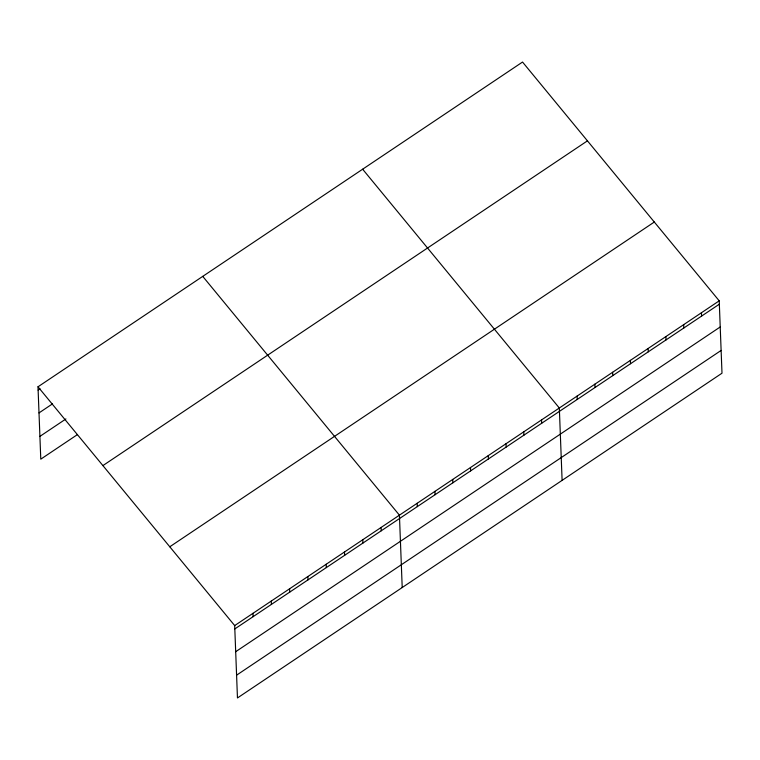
<?xml version="1.0" encoding="UTF-8"?>
<svg xmlns="http://www.w3.org/2000/svg" width="760" height="760" viewBox="0 0 760 760"><rect width="100%" height="100%" fill="white"/><g stroke="black" fill="none" stroke-linecap="round" stroke-linejoin="round"><path stroke-width="1.14" d="M38 386.792L522.538 62.044L719.216 300.837L722 373.207L237.462 697.956L234.688 625.584L38 386.792L40.783 459.163L77.387 434.625M38.133 390.137L40.052 388.844M39.007 412.917L52.487 403.873M39.909 436.382L65.921 418.95M102.904 465.595L587.442 140.847M169.774 546.782L654.312 222.034M234.688 625.584L719.216 300.837M234.811 628.928L719.35 304.19M235.685 651.709L720.223 326.962M236.588 675.174L721.126 350.436M362.644 169.214L559.322 408.006L562.106 480.377M202.739 276.374L399.427 515.166L402.211 587.537M701.452 312.749L701.584 316.094M683.686 324.653L683.819 327.997M665.922 336.556L666.045 339.91M648.156 348.469L648.28 351.813M630.392 360.373L630.515 363.726M612.626 372.286L612.75 375.63M594.852 384.19L594.985 387.534M577.087 396.093L577.22 399.447M541.557 419.909L541.69 423.263M523.792 431.813L523.915 435.166M506.027 443.726L506.15 447.07M488.262 455.63L488.385 458.983M470.487 467.542L470.62 470.887M452.722 479.446L452.855 482.799M434.957 491.35L435.09 494.703M417.192 503.262L417.325 506.606M381.121 527.44L381.254 530.784M362.815 539.704L362.947 543.048M344.508 551.969L344.641 555.322M326.211 564.243L326.334 567.587M307.904 576.508L308.028 579.861M289.598 588.772L289.731 592.125M271.291 601.046L271.424 604.39M252.985 613.311L253.118 616.664"/></g></svg>
